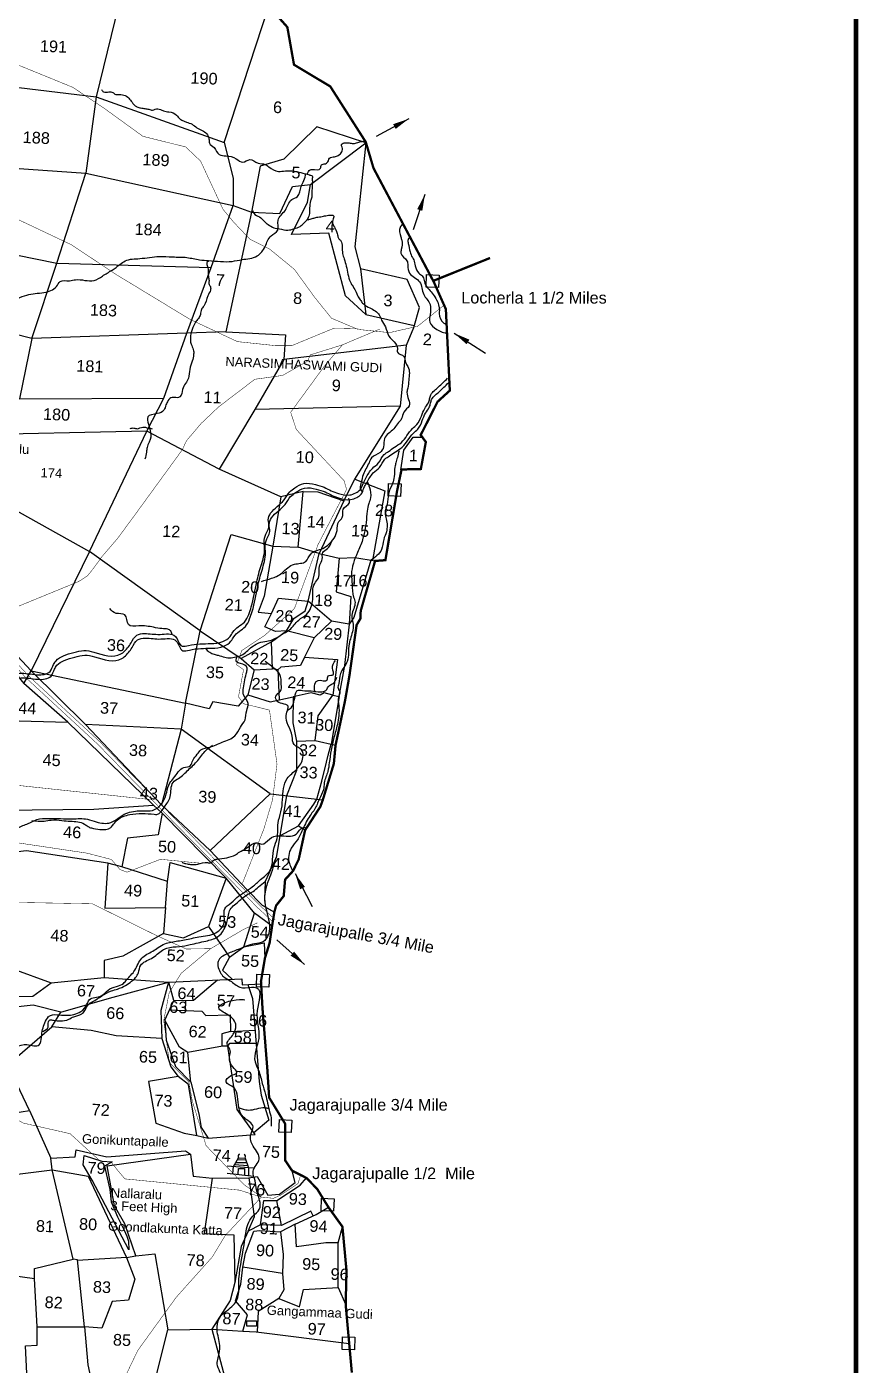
# Model space of a CAD drawing. Header units: feet. Extents: x 791111 to 796227, y 1559709 to 1567976.
# Drawn here: x 794383 to 796169, y 1562955 to 1565830 of the extents above; entities that cross this region are included whole.
import ezdxf
from ezdxf.enums import TextEntityAlignment as Align

# ---------------------------------------------------------------- set-up
doc = ezdxf.new("R2010")
doc.units = ezdxf.units.FT
doc.header["$LTSCALE"] = 15
doc.header["$MEASUREMENT"] = 0
doc.linetypes.add('HIDDEN2', pattern=[0.1875, 0.125, -0.0625])
for name, color, linetype in [('CANAL1', 7, 'Continuous'), ('HILL', 17, 'Continuous'), ('PLOT', 7, 'Continuous'), ('PLOT NO', 7, 'Continuous'), ('ROADS', 6, 'Continuous'), ('TANKS-STREAM', 4, 'Continuous'), ('TEXT', 1, 'Continuous'), ('VILLAGE STONES', 240, 'Continuous')]:
    doc.layers.add(name, color=color, linetype=linetype)
doc.layers.add('VILLAGE BOUNDRY', color=5, linetype='HIDDEN2', lineweight=100)
doc.styles.get("Standard").update_dxf_attribs({"font": 'arial.ttf'})
doc.linetypes.add('DOTS', pattern='A,1e-06,-3,["●",Standard,S=3,R=0,X=-1.25,Y=-1.25],-3', length=6.000001)
doc.dimstyles.get("Standard").update_dxf_attribs({"dimtxt": 0.18, "dimasz": 35, "dimexe": 0.18, "dimexo": 0.0625, "dimgap": 0.09, "dimtad": 0, "dimtih": 1, "dimtoh": 1, "dimdec": 4, "dimzin": 0, "dimdsep": 46, "dimtxsty": 'Standard', "dimcen": 0.09, "dimadec": 0, "dimazin": 0, "dimtfac": 1, "dimtdec": 4, "dimtofl": 0, "dimtmove": 0, "dimatfit": 3, "dimfxl": 1, "dimtolj": 1, "dimtzin": 0, "dimarcsym": 0})

msp = doc.modelspace()

# ---------------------------------------------------------------- linework, layer by layer
at = {"layer": 'CANAL1', "linetype": 'Continuous', "lineweight": -2}
msp.add_lwpolyline([(794856.1, 1563050.3), (794877, 1563050.3), (794877, 1563039), (794856.1, 1563039)], close=True, dxfattribs=at)
at = {"layer": 'HILL', "linetype": 'Continuous', "lineweight": -2}
msp.add_lwpolyline([(794602.3, 1563202.8), (794523.7, 1563352.8), (794504.7, 1563385.7), (794506.7, 1563405.9), (794544.9, 1563393.4), (794566.6, 1563391.8), (794550.3, 1563383), (794561.8, 1563332.3), (794564.7, 1563306.4), (794577.9, 1563273.8), (794592.8, 1563245.5), (794598, 1563232.3), (794601.7, 1563221.4), (794602.3, 1563202.8)], dxfattribs=at)
at = {"layer": 'PLOT', "lineweight": -2}
for points in [[(793652.3, 1566197.9), (793551.8, 1566087), (793681.1, 1566086.2), (793833.3, 1566061.9), (793974.2, 1565751.1), (794282.5, 1565709.1), (794532.5, 1565679.6), (794807, 1565581.3), (794903, 1565874)], [(793551.8, 1566087), (793381.4, 1565937.4), (793538.2, 1565872.3), (793618.8, 1565858), (793766.8, 1565867.4), (793834.1, 1565845.6), (793960.9, 1565629.2), (794252.9, 1565533.4), (794510.4, 1565515.5), (794826.4, 1565446.1), (794865.6, 1565431.4), (794926.5, 1565428.5), (794954, 1565486.4), (794992.6, 1565491.2), (795111.8, 1565580.7), (795006.1, 1565614.6), (794935.2, 1565545.6), (794884.9, 1565530.3), (794865.6, 1565431.4)], [(794588.1, 1565908.6), (794532.5, 1565679.6), (794510.4, 1565515.5)], [(794807, 1565581.3), (794826.8, 1565504.9), (794826.4, 1565446.1)], [(795111.8, 1565580.7), (795087.6, 1565357.5), (795099.8, 1565309.9)], [(794232.8, 1565365.9), (794447.6, 1565321.8), (794510.4, 1565515.5)], [(795111.5, 1565211.5), (795067.9, 1565251.6), (795032.1, 1565386.4), (794951.9, 1565383.4), (794986.4, 1565452.8), (794992.6, 1565491.2)], [(794865.6, 1565431.4), (794810.8, 1565174.4), (794938.6, 1565168.4), (794935.3, 1565115.5), (794872.8, 1565007.5), (794796.4, 1564879.6), (794641.2, 1564961.1), (794241.9, 1564952.5), (794212.9, 1565012.4), (794114.4, 1565071.5)], [(794517.8, 1564703.1), (794641.2, 1564961.1), (794678, 1565032), (794727.3, 1565171.9), (794779.6, 1565312.7), (794826.4, 1565446.1)], [(794810.8, 1565174.4), (794727.3, 1565171.9), (794393.9, 1565160.1), (794447.6, 1565321.8)], [(794447.6, 1565321.8), (794779.6, 1565312.7)], [(795198.8, 1565146), (795214.2, 1565184.2), (795226.6, 1565226.9), (795200.4, 1565286.7), (795099.8, 1565309.9), (795111.5, 1565211.5), (795215.4, 1565188.3)], [(794393.9, 1565160.1), (794125.7, 1565228.2), (794124.5, 1565237.7), (794136.6, 1565300.9)], [(794393.9, 1565160.1), (794368.1, 1565030.5), (794212.9, 1565012.4)], [(795185.9, 1565015.1), (795198.8, 1565146), (794935.3, 1565115.5)], [(794368.1, 1565030.5), (794678, 1565032)], [(795087.7, 1564858.5), (795185.9, 1565015.1), (794872.8, 1565007.5)], [(795186.6, 1564878.4), (795193.1, 1564920.5), (795213.3, 1564948.5), (795232, 1564948.6)], [(793924.7, 1564921.9), (794103.7, 1564714.6), (794342.7, 1564461.8), (794377, 1564419.6), (794392.5, 1564446.7)], [(794160.5, 1564927.9), (794257.5, 1564848.2), (794517.8, 1564703.1), (794392.5, 1564446.7), (794160.9, 1564695.1)], [(794755.8, 1564532.7), (794822.2, 1564739.3), (794912, 1564714), (794966.5, 1564712), (794977.2, 1564831.8), (794928.9, 1564820.4), (794796.4, 1564879.6)], [(795063.9, 1564811.4), (795087.7, 1564858.5), (795152.1, 1564833.1), (795126.1, 1564683.5), (795122.2, 1564684.1), (795085.8, 1564560.8), (795075.6, 1564546.8)], [(794928.9, 1564820.4), (794912, 1564714), (794893.2, 1564606.9), (794880.1, 1564572.6), (794909.1, 1564569.7), (794923.7, 1564602.7), (794987.5, 1564596.5), (795011.4, 1564698.7), (794966.5, 1564712)], [(794977.2, 1564831.8), (795008.7, 1564831.2), (795063.9, 1564811.4), (795011.4, 1564698.7)], [(794723.9, 1564377.1), (794755.8, 1564532.7), (794517.8, 1564703.1)], [(795053.9, 1564688.8), (795047.6, 1564616), (795079.5, 1564606.3), (795075.6, 1564546.8), (795037.5, 1564553.3), (794987.5, 1564596.5)], [(795011.4, 1564698.7), (795053.9, 1564688.8), (795087.5, 1564689.7), (795131.4, 1564682.6)], [(794941.4, 1564532.5), (794957.1, 1564558.8), (794981.2, 1564575.6), (794987.5, 1564596.5)], [(795037.5, 1564553.3), (795000.5, 1564517.6), (794941.4, 1564532.5), (794917.2, 1564531), (794894.8, 1564540.8), (794909.1, 1564569.7)], [(794755.8, 1564532.7), (794844.1, 1564472.8), (794871.4, 1564448.4), (794858.2, 1564395.3), (794837.3, 1564370.6), (794783.1, 1564379.8), (794775.3, 1564365.2), (794723.9, 1564377.1)], [(795000.5, 1564517.6), (794980, 1564475.9), (794971.4, 1564457.9), (794929, 1564454.3), (794922.6, 1564448.5), (794911.2, 1564451.1), (794909.2, 1564508.9), (794941.4, 1564532.5)], [(795075.6, 1564546.8), (795065.9, 1564457.7), (795053.8, 1564391.6)], [(794909.2, 1564508.9), (794844.1, 1564472.8)], [(794980, 1564475.9), (795050.4, 1564470.6), (795040.6, 1564394)], [(794392.5, 1564446.7), (794509.2, 1564331.6), (794672.6, 1564158.7), (794777.4, 1564060.9), (794855.6, 1563977.1), (794888.5, 1563943.3), (794915, 1563928.4)], [(794392.5, 1564446.7), (794723.9, 1564377.1), (794714.6, 1564320.9)], [(794871.4, 1564448.4), (794911.2, 1564451.1)], [(794922.6, 1564448.5), (794925.5, 1564384.4)], [(794910.1, 1563898.3), (794872.3, 1563925.8), (794811.4, 1564001.1), (794673.8, 1564140.9), (794655.7, 1564158.3), (794471.3, 1564336.3), (794377, 1564419.6)], [(794858.2, 1564395.3), (794905.8, 1564380.1), (794955.7, 1564391), (794954.4, 1564334.9), (794962.4, 1564295.7), (794962.4, 1564232.2), (794941.3, 1564178.1)], [(795002.7, 1564297.1), (795009, 1564350.2), (795040.6, 1564394), (795022.3, 1564399.5), (795013.7, 1564394.1), (794994.4, 1564399.5), (794955.7, 1564391)], [(795040.6, 1564394), (795054.1, 1564391.6), (795037.2, 1564288.9)], [(794340.3, 1564339.9), (794471.3, 1564336.3)], [(794714.6, 1564320.9), (794509.2, 1564331.6)], [(794906.1, 1564182.1), (794714.6, 1564320.9), (794672.6, 1564158.7)], [(794962.4, 1564295.7), (795002.7, 1564297.1), (795046.4, 1564286.7)], [(794966.9, 1564113.4), (794999.8, 1564160.4), (795006.3, 1564170.8), (795017.3, 1564209.3), (795027.1, 1564250.3), (795030.7, 1564265.4), (795037.2, 1564288.9)], [(794777.4, 1564060.9), (794906.1, 1564182.1), (795019.1, 1564169.4)], [(794328.5, 1564147.3), (794527.1, 1564149.3), (794655.7, 1564158.3)], [(794941.3, 1564178.1), (794918.7, 1564045.9), (794895.5, 1563994), (794894.2, 1563953.8), (794896.3, 1563938.9), (794915, 1563928.4)], [(794673.8, 1564140.9), (794665.3, 1564094.6), (794599.9, 1564087.2), (794587.2, 1564025.4), (794557.2, 1564033.6), (794383.1, 1564059.6), (794307.3, 1564051.7), (794287.8, 1564098.9)], [(794926.6, 1564092.4), (794966.9, 1564113.4), (794981.4, 1564104.9)], [(794557.2, 1564033.6), (794550.7, 1563937), (794681, 1563938.6), (794685.3, 1563994.1), (794587.2, 1564025.4)], [(794685.3, 1563994.1), (794691.2, 1564034.7), (794811.4, 1564001.1), (794773.6, 1563897.4), (794818.7, 1563831.8), (794849.8, 1563853.7), (794872.3, 1563925.8)], [(793928.2, 1563956.7), (794037.8, 1563930.7), (794074.1, 1563910.7), (794089.5, 1563853.9), (794180.3, 1563850.8), (794185.9, 1563842), (794270.4, 1563836.3), (794435.5, 1563776.3), (794549.2, 1563787.9), (794687.9, 1563777.9), (794845.1, 1563785.4), (794845.6, 1563772), (794886.6, 1563774.2)], [(794681, 1563938.6), (794677, 1563882.1), (794719.6, 1563873.1), (794773.6, 1563897.4)], [(794677, 1563882.1), (794589.6, 1563833.6), (794549.6, 1563824.6), (794549.2, 1563787.9)], [(794185.9, 1563842), (794191.2, 1563795.9), (794153.7, 1563790.2), (794154.6, 1563768.7), (794171.8, 1563767.2), (794169.6, 1563721.4), (794306.9, 1563747.4), (794396.3, 1563747.5), (794435.5, 1563776.3)], [(794849.8, 1563853.7), (794892.9, 1563862.7), (794894.8, 1563829.6)], [(794818.7, 1563831.8), (794803.8, 1563803.3), (794824.1, 1563784.4)], [(794699.3, 1563738.6), (794741.1, 1563739), (794793.2, 1563782.9)], [(794687.9, 1563777.9), (794671, 1563716.8), (794673.7, 1563656.8), (794575.1, 1563662.8), (794521.9, 1563674.3), (794437.1, 1563682.3)], [(794456.5, 1563713.2), (794561.3, 1563743.6), (794687.9, 1563777.9)], [(794673.7, 1563656.8), (794692.5, 1563595.9), (794708.5, 1563575.6), (794644.4, 1563564.7), (794660.3, 1563474.9), (794721.6, 1563453.5), (794748.5, 1563448.5), (794772.8, 1563443.2), (794874.1, 1563450.6), (794835.3, 1563504.5), (794815, 1563640.6), (794803.4, 1563640.6), (794729.4, 1563626.6), (794711.6, 1563638.5), (794679.9, 1563696.1), (794699.3, 1563738.6), (794688.6, 1563778.1)], [(794858.4, 1563772.7), (794868.1, 1563743), (794882.6, 1563564.6), (794887, 1563535), (794903.2, 1563481.4), (794871.3, 1563454.5)], [(794122.2, 1563485.7), (794159.8, 1563504.9), (794146.4, 1563468.2), (794262.4, 1563469.7), (794335.4, 1563494), (794389.3, 1563502.1), (794342.5, 1563600), (794437.1, 1563682.3), (794456.5, 1563713.2), (794397.1, 1563728.7), (794319.1, 1563719.7), (794306.9, 1563747.4)], [(794724.1, 1563738.9), (794723.2, 1563717.4)], [(794679.9, 1563696.1), (794682.7, 1563653), (794702.4, 1563596.9), (794736, 1563563.4), (794753, 1563495.4), (794758, 1563465.5), (794772.8, 1563443.2)], [(794690.2, 1563718.8), (794759, 1563715.8), (794767.9, 1563706), (794820, 1563707.5), (794820.7, 1563671.9), (794802.4, 1563666.7), (794802.4, 1563640.6)], [(794820.7, 1563671.9), (794873.7, 1563674.7)], [(794815, 1563640.6), (794819.2, 1563646.9), (794875.9, 1563646.7)], [(794736, 1563563.4), (794729.4, 1563626.6)], [(794748.5, 1563448.5), (794730.4, 1563557.9), (794708.5, 1563575.6)], [(794389.3, 1563502.1), (794434.8, 1563400.2), (794487, 1563402.4), (794489.5, 1563417.5), (794555.2, 1563402.9), (794724, 1563415.8), (794734.6, 1563408.7), (794740.7, 1563361.5), (794781.3, 1563356.8), (794860.3, 1563357.8), (794878.2, 1563360.3), (794900.7, 1563320.7), (794926.3, 1563322.6), (794959.9, 1563347.4), (794953.2, 1563373)], [(794617.7, 1563190.4), (794594, 1563259.2), (794571.7, 1563297.5), (794555.8, 1563383.2), (794734.6, 1563408.7)], [(794091, 1563356), (794189.6, 1563351.5), (794297.6, 1563360.1), (794340.2, 1563363), (794438.1, 1563374.7), (794515.5, 1563361.1), (794597.2, 1563186.9), (794615.2, 1563140.3), (794601.6, 1563095), (794566.9, 1563092.2), (794544.3, 1563034.6), (794507, 1563037.3), (794492, 1563181.3), (794482.9, 1563182.7), (794438.1, 1563374.7), (794434.8, 1563400.2)], [(794781.3, 1563356.8), (794764.6, 1563238), (794827.8, 1563235), (794830.3, 1563132.8), (794820.1, 1563094.3), (794781, 1563032.8)], [(794885.4, 1563256.5), (794858.6, 1563243.4), (794872.7, 1563274.6), (794861.1, 1563357.9)], [(794998.7, 1563275.9), (794993, 1563286.3), (794930.2, 1563255.4), (794920.5, 1563308.8), (794970.4, 1563341.9), (794983.7, 1563357.5)], [(794930.2, 1563255.4), (794885.4, 1563256.5), (794892.6, 1563308.7), (794920.5, 1563308.8)], [(795051.9, 1563218.2), (795025.5, 1563217.9), (794962.3, 1563209.5), (794959.6, 1563258.1), (795005, 1563278.8), (795031, 1563294.9)], [(794858.6, 1563243.4), (794843.6, 1563210.1), (794830.3, 1563132.8)], [(794847.2, 1563028.6), (794857.5, 1563063.3), (794831.7, 1563093.3), (794842.8, 1563129.1), (794847.1, 1563165.8), (794853.1, 1563195.6), (794870.8, 1563242.9), (794883.8, 1563244.9), (794928, 1563241.9), (794934.2, 1563192.9), (794932.7, 1563151.9), (794847.1, 1563165.8)], [(794959.6, 1563258.1), (794928, 1563241.9)], [(795051.8, 1563122.3), (795051.9, 1563218.2), (795061.2, 1563252.7)], [(794022.6, 1563135.8), (794253.6, 1563152.8), (794353.6, 1563147.7), (794399.7, 1563141.4), (794399.9, 1563162.6), (794482.9, 1563182.7)], [(794491.5, 1563180.7), (794598, 1563187.2)], [(794597.2, 1563186.9), (794617.7, 1563190.4), (794658.5, 1563194.5), (794686.3, 1563031.1), (794781, 1563032.8), (794847.2, 1563028.6), (794876, 1563027.1), (795075.7, 1563002.1)], [(794932.7, 1563151.9), (794935.5, 1563117.3), (794924.4, 1563098.8), (794880.2, 1563070.5), (794877.8, 1563027)], [(794262.4, 1562925.6), (794383.6, 1562937.4), (794380.4, 1562997.1), (794405.8, 1562998.4), (794405.9, 1563037.9), (794399.7, 1563141.4)], [(794924.4, 1563098.8), (794968.7, 1563080.8), (794977.8, 1563118), (795051.8, 1563122.3), (795068.2, 1563085.1)], [(794507, 1563037.3), (794514.4, 1562955.7), (794526.3, 1562899.8), (794558.9, 1562727.9), (794417.9, 1562706.9), (794388.5, 1562929.5), (794383.6, 1562937.4)], [(794405.9, 1563037.9), (794507, 1563037.3)], [(794781, 1563032.8), (794821.1, 1562882.9), (794833.5, 1562787.9), (794831, 1562625.5), (794849.6, 1562416.4), (794974.2, 1562427.9), (794980, 1562349.9), (794994.9, 1562248), (795018.6, 1562241.1), (795010.3, 1562188.7), (794983, 1562058.9), (794984.2, 1561877.1), (795039.2, 1561852.9), (795005.9, 1561748.7), (795041.7, 1561690.7), (795061.6, 1561643.9), (795109.4, 1561522.4), (795198.2, 1561313.3)], [(794526.3, 1562899.8), (794635.6, 1562908.8), (794661.2, 1562931.5), (794686.3, 1563031.1)]]:
    msp.add_lwpolyline(points, dxfattribs=at)
at = {"layer": 'PLOT', "linetype": 'Continuous', "lineweight": -2}
for points in [[(794869.8, 1563378.5), (794813.4, 1563382.9)], [(794825.9, 1563366.6), (794827.1, 1563381.8), (794838.1, 1563400.9), (794852.4, 1563400.2), (794859.5, 1563379.3), (794859.4, 1563362.6)], [(794858.1, 1563383.6), (794829.4, 1563385.7)], [(794856, 1563389.7), (794831.7, 1563389.9)], [(794854, 1563395.6), (794835.4, 1563396.2)], [(794837.5, 1563365.2), (794838.1, 1563377.9), (794850.6, 1563377.4), (794851.1, 1563363.6)], [(794813.8, 1563368), (794870.7, 1563361.3)]]:
    msp.add_lwpolyline(points, dxfattribs=at)
for centre, radius, start, end in [((794842.5, 1563403.9), 5.37, 114.1693, 213.6967), ((794845.7, 1563403), 7.27, 337.2364, 51.2288)]:
    msp.add_arc(centre, radius, start, end, dxfattribs=at)
at = {"layer": 'ROADS', "linetype": 'HIDDEN2', "lineweight": -2, "ltscale": 10, "const_width": 1}
for points in [[(795280.1, 1565232.3), (795222.7, 1565186.6), (795162.5, 1565172.9), (795095, 1565179.7), (795037.7, 1565203.8), (795001.7, 1565248.6), (794957.9, 1565308.9), (794904.8, 1565352.4), (794862.3, 1565373.8), (794827.9, 1565409.8), (794804.7, 1565437.8), (794756.6, 1565541.3), (794724.6, 1565571.7), (794632.7, 1565594.5), (794548.5, 1565655.5), (794482.3, 1565699.7), (794264.5, 1565788.6)], [(794911.1, 1563908.2), (794877.7, 1563939.2), (794736.4, 1564083.2), (794535, 1564289.6), (794381.6, 1564431.6), (794160.4, 1564671.1), (793939.6, 1564923.6), (793924.3, 1564948.1), (793887.8, 1564986.5), (793699.7, 1565161.1), (793475.5, 1565393.6), (793121.6, 1565738.4), (793112.7, 1565747.5)], [(794916.8, 1563912.2), (794883.4, 1563943.1), (794742.1, 1564087.2), (794540.8, 1564293.6), (794387.4, 1564435.6), (794166.1, 1564675), (793945.4, 1564927.5), (793930, 1564952.1), (793893.5, 1564990.5), (793705.5, 1565165.1), (793481.3, 1565397.5), (793127.3, 1565742.3), (793120.1, 1565751.5)], [(792865.3, 1564277.5), (792941.3, 1564300.4), (792989.5, 1564308.9), (793093.6, 1564301.7), (793151.4, 1564316.2), (793213.2, 1564333.6), (793235, 1564329), (793271.2, 1564338.4), (793400.6, 1564322.3), (793544.9, 1564284.9), (793604.6, 1564297), (793688.4, 1564323.6), (793737.4, 1564337.2), (793828.5, 1564344.5), (794010.3, 1564288.3), (794048.7, 1564254.5), (794133.6, 1564206.1), (794191.6, 1564194.6), (794272.1, 1564218.5), (794304.5, 1564206.9), (794651.7, 1564169.8)]]:
    msp.add_lwpolyline(points, dxfattribs=at)
at = {"layer": 'ROADS', "linetype": 'DOTS', "lineweight": -2, "ltscale": 0.15, "const_width": 1}
for points in [[(795095.3, 1565180.9), (795042.1, 1565182), (794952.5, 1565145), (794917.8, 1565144.9), (794835.5, 1565153.6), (794733, 1565201.9), (794574.8, 1565298), (794479.6, 1565361.4), (794320.8, 1565436.6)], [(794846.3, 1563989.7), (794892.5, 1564107), (794911.2, 1564169.7), (794920.7, 1564246.4), (794904.5, 1564362.2), (794848.6, 1564376), (794838, 1564390.7), (794848.9, 1564449.1), (794833.7, 1564459.7), (794845.3, 1564490.4), (794894.8, 1564523.1), (794958.1, 1564580.2), (795009, 1564718.1), (795070.2, 1564836.2), (795064.6, 1564855), (794962.1, 1564964.9), (794950.1, 1565001.8), (795023, 1565101.7), (795061.3, 1565146.7), (795141.6, 1565180.6)], [(795060.2, 1565146.3), (794992.1, 1565125.1), (794986.3, 1565111.6), (794932.9, 1565081), (794873.1, 1565072.7), (794795.2, 1565013.3), (794757.7, 1564977.7), (794726.3, 1564940.7), (794717.5, 1564921.5), (794615, 1564780.7), (794578.7, 1564731.3), (794545.7, 1564692.9), (794525.8, 1564665.7), (794514.1, 1564651), (794494.8, 1564638.3), (794370.7, 1564587.4), (794225.4, 1564527.2), (794006.2, 1564416.6), (793947.7, 1564390.5), (793825.1, 1564354.3), (793828.8, 1564344.7)], [(793544.9, 1564284.9), (793561, 1564258.6), (793674.9, 1564203.4), (793724.4, 1564174.6), (793773.8, 1564215.1), (793818.9, 1564230.8), (793850.1, 1564211.9), (793970.2, 1564124.8), (793995.9, 1564115.8), (794061.3, 1564128.1), (794129.7, 1564113.9), (794199.1, 1564106.2), (794290.9, 1564106.2), (794347.6, 1564079.6), (794512.6, 1564055), (794565, 1564041.4), (794583.7, 1564019.6), (794598.8, 1564014.2), (794670.6, 1564041.8), (794753.7, 1564033.6)], [(794296.3, 1563950.4), (794524.4, 1563946.2), (794659.9, 1563879), (794725.8, 1563849.1), (794778.4, 1563849.9), (794847.5, 1563890.4), (794878.5, 1563905.3)], [(794887.1, 1563316.4), (794839.6, 1563331.3), (794594.1, 1563355.4), (794578.9, 1563373.4), (794564.2, 1563391.8), (794541.4, 1563393.2), (794476.4, 1563452.5), (794376.1, 1563475.2), (794164.5, 1563590), (793909.3, 1563667.3), (793774.7, 1563688.8), (793751.6, 1563763.6), (793701.9, 1563749.8), (793554.4, 1563843.3), (793525.3, 1563883.6)], [(794887.1, 1563316.4), (794850.2, 1563342.9), (794768.5, 1563426.6), (794759.3, 1563456.5), (794738.7, 1563523.2), (794731.5, 1563563.1), (794689.6, 1563604.9), (794677.5, 1563695.6), (794689.2, 1563755.3), (794714.7, 1563796.8), (794778.4, 1563849.9)], [(793725.4, 1562106.9), (793773.1, 1562169), (793814.7, 1562225.9), (793884.7, 1562262.4), (793938.8, 1562278.5), (793969.8, 1562311.7), (794035.2, 1562398.9), (794078.9, 1562465.1), (794144.4, 1562522.5), (794232.7, 1562593.2), (794361.5, 1562682.4), (794381.3, 1562691), (794428.3, 1562699.6), (794466.6, 1562724.2), (794566, 1562871.1), (794621.9, 1562987.2), (794704.4, 1563101.3), (794781.3, 1563187.2), (794809.9, 1563234.2), (794887.1, 1563316.4), (794913.1, 1563313.6), (794930.2, 1563321.5), (794965.6, 1563345.1), (794970.6, 1563360.8)]]:
    msp.add_lwpolyline(points, dxfattribs=at)
at = {"layer": 'TANKS-STREAM', "lineweight": -2}
for points in [[(794543.7, 1565694.7), (794548.3, 1565690), (794553.9, 1565689), (794559.7, 1565690), (794568.1, 1565688.8), (794574.4, 1565684.5), (794581.3, 1565684.2), (794588.6, 1565683.9), (794600.1, 1565678.6), (794615.2, 1565661), (794619.9, 1565657.6), (794627.9, 1565655.6), (794637.1, 1565654), (794645.2, 1565652.5), (794653.6, 1565650.9), (794658.9, 1565652.7), (794670.3, 1565652.2), (794677, 1565649.1), (794688.7, 1565647), (794705, 1565639.9), (794712.7, 1565631.5), (794719.9, 1565627.5), (794726.3, 1565625.2), (794738.2, 1565620.3), (794748.8, 1565613), (794769.8, 1565600), (794774.6, 1565589.3), (794775.4, 1565579.9), (794785.5, 1565570.2), (794796.6, 1565555.2), (794811.5, 1565552.5), (794832.7, 1565546.4), (794847.4, 1565538.9), (794862.1, 1565544.6), (794879.9, 1565536.6), (794895.6, 1565534.3), (794903.1, 1565529.2), (794923.8, 1565519), (794938.8, 1565520.4), (794958.2, 1565519.6), (794971.9, 1565516.6), (794990.3, 1565511.8)], [(794985.4, 1565513.3), (794992.1, 1565522.7), (794995.6, 1565523.4), (795014.3, 1565526.1), (795016, 1565533.1), (795024.7, 1565535.6), (795031, 1565542.2), (795033.5, 1565547.6), (795044.2, 1565550.8), (795052.3, 1565553.6), (795060.1, 1565561.3), (795060.5, 1565571.3), (795059.3, 1565576.8), (795067.8, 1565580.7), (795075.8, 1565580.4), (795084.3, 1565578.9), (795094.1, 1565581.3), (795102.8, 1565583.6), (795108.9, 1565585.3)], [(794245.8, 1565020.2), (794250.2, 1565037.4), (794253.1, 1565041.8), (794253.5, 1565050.9), (794254, 1565063.7), (794254.3, 1565071.9), (794255.3, 1565094.6), (794254.8, 1565104.7), (794256.3, 1565120.1), (794260.6, 1565134.6), (794261.2, 1565149.1), (794262, 1565169.2), (794262.6, 1565183.7), (794263.9, 1565191.9), (794276.1, 1565200.5), (794284.7, 1565209.3), (794306.9, 1565216.6), (794320.1, 1565226.1), (794341.5, 1565236.1), (794363.9, 1565246.1), (794383.4, 1565253.5), (794420.1, 1565259.3), (794447.1, 1565271.9), (794454.9, 1565282.5), (794475.1, 1565284.4), (794488, 1565286.6), (794528.1, 1565285), (794545.8, 1565294.3), (794566.4, 1565307.1), (794583.4, 1565319.2), (794594.7, 1565326.9), (794625.9, 1565332), (794668.1, 1565336.6), (794696.4, 1565335.5), (794727.4, 1565334.2), (794754.6, 1565329.4), (794773.7, 1565327.7), (794824.4, 1565326), (794845.6, 1565329.7), (794877.9, 1565337.5), (794895.1, 1565357.8), (794908, 1565381), (794922.2, 1565393.1), (794923.1, 1565414.1), (794938.6, 1565436.2), (794952.3, 1565458.5), (794964.4, 1565465.3), (794972.6, 1565486.8), (794978.6, 1565499.4), (794982.9, 1565514.7)], [(794990.8, 1565511.2), (794996.7, 1565508.1), (794996.6, 1565506.1), (794996.6, 1565498.3), (794996.3, 1565491.4), (794996, 1565483.7), (794995.6, 1565474.5), (794995.2, 1565463.6), (794992.8, 1565455.6), (794990.8, 1565441), (794990.4, 1565431.5), (794987.9, 1565420.1), (794986.4, 1565416), (794994.3, 1565417.5), (795001.8, 1565419.5), (795005.9, 1565420.7), (795008.7, 1565421), (795020.3, 1565422.8), (795025.9, 1565424), (795042.5, 1565423.3), (795040.3, 1565414.6), (795048.5, 1565390.4), (795051.3, 1565380.6), (795053.4, 1565374.5), (795057.8, 1565370.2), (795060.5, 1565357.2), (795061.7, 1565342.8), (795064.9, 1565331.2), (795069.4, 1565315.8), (795078.2, 1565281.6), (795082, 1565274.6), (795089.4, 1565262.7), (795095.3, 1565249.6), (795100.5, 1565241.6), (795106.2, 1565234.4), (795120.1, 1565226), (795140.3, 1565210.9), (795145.3, 1565199.6), (795153.5, 1565185.5), (795161, 1565165.4), (795179.4, 1565138.7), (795179.4, 1565130.9), (795193.2, 1565121.9), (795196.7, 1565109.3), (795201.8, 1565100.2), (795205, 1565085.9), (795203.5, 1565070.9), (795201.6, 1565053.4), (795199.8, 1565044.8), (795204.4, 1565015.8), (795192.9, 1565002.1), (795188.2, 1564988.2), (795179.4, 1564977), (795171.4, 1564966.3), (795151.4, 1564945.3), (795149.5, 1564927.7), (795142.1, 1564915.3), (795123.7, 1564904.2), (795118.3, 1564893.5), (795105.6, 1564867.5), (795101.7, 1564852), (795099.3, 1564839.1), (795103.6, 1564831.1)], [(794868, 1565434.2), (794873.4, 1565426.9), (794886, 1565419.3), (794895.2, 1565409.9), (794901.5, 1565405.2), (794914.1, 1565398.2), (794926.2, 1565395.8), (794944.1, 1565393.1), (794957, 1565395.8), (794970.1, 1565401.1), (794987.5, 1565417.7)], [(795189.9, 1565405.7), (795185, 1565399), (795186.4, 1565378.5), (795188.5, 1565371.5), (795187.6, 1565351.5), (795186.8, 1565343.2), (795199.7, 1565327.4), (795201.6, 1565317.6), (795205.5, 1565300.7), (795227, 1565281.7), (795235.7, 1565254.9), (795249.3, 1565233.6), (795249.3, 1565211.4), (795249.1, 1565195.6), (795263.8, 1565179.7), (795287.5, 1565170.3)], [(795205.9, 1565377.4), (795202, 1565372.8), (795202.7, 1565364.3), (795206.4, 1565346.5), (795211.4, 1565334.1), (795214.2, 1565329.2), (795217.7, 1565316.6), (795225.1, 1565300.5), (795232.6, 1565294.7), (795240.2, 1565274.1), (795247.2, 1565265.4), (795263.3, 1565243.5), (795269.3, 1565220.5), (795269.1, 1565214.3), (795278.9, 1565193.3), (795282.9, 1565191.3)], [(794773.6, 1565327.5), (794769.9, 1565320.8), (794770.9, 1565317.3), (794772.7, 1565306.3), (794773.3, 1565293.7), (794774.7, 1565284.5), (794774.4, 1565278.2), (794777.6, 1565271.8), (794777.9, 1565264.3), (794772.2, 1565252), (794763.8, 1565230), (794758.4, 1565222.8), (794756.2, 1565212), (794751.8, 1565203), (794745.8, 1565195.2), (794740.1, 1565184), (794736.4, 1565148.2), (794741, 1565136.6), (794741.7, 1565126.3), (794738.8, 1565111.5), (794733.5, 1565094), (794730.5, 1565075.2), (794718, 1565051.1), (794712.2, 1565035.3), (794706.4, 1565033.2), (794695.5, 1565033.7), (794686.6, 1565026.6), (794682.2, 1565017.6), (794677.7, 1565006.4), (794663.7, 1564998.9), (794643.3, 1564991.8), (794644.4, 1564976.3), (794649.5, 1564948.7), (794641.7, 1564926.2), (794640.2, 1564916.5), (794637.2, 1564901.2)], [(793466.9, 1563557.4), (793498.2, 1563563.1), (793506.3, 1563565.7), (793531.9, 1563564.6), (793537.5, 1563567.8), (793550.4, 1563568.3), (793570.4, 1563574.9), (793584.8, 1563589.6), (793597, 1563598), (793608, 1563612.3), (793617.7, 1563619.3), (793622, 1563627.5), (793634.1, 1563632.5), (793644.1, 1563636), (793658, 1563638.9), (793671, 1563640.8), (793686.6, 1563647.6), (793696.7, 1563654), (793702.5, 1563662.2), (793705.5, 1563675.4), (793714.7, 1563695.3), (793741.6, 1563729.1), (793756.7, 1563737.4), (793772.5, 1563747.6), (793784.6, 1563754), (793794.8, 1563761.5), (793801.5, 1563768.1), (793811.6, 1563774.1), (793815.2, 1563777.9), (793818.8, 1563779.8), (793822.9, 1563783), (793820.5, 1563797.9), (793817.5, 1563809.9), (793813.6, 1563821.4), (793804.3, 1563835.6), (793798.9, 1563848.7), (793814, 1563879.2), (793818.3, 1563899.2), (793823.2, 1563910.4), (793843.1, 1563947.4), (793852.8, 1563967.2), (793855.4, 1563972.1), (793876.2, 1563972.7), (793899.6, 1563975.7), (793911.1, 1563980.1), (793920.7, 1563984.2), (793929.7, 1563999.1), (793936.7, 1564012.1), (793935.4, 1564028), (793936.1, 1564047.2), (793956.9, 1564082.8), (793963.4, 1564095.8), (793966.1, 1564102.1), (793971.9, 1564109.3), (793972.8, 1564120.6), (793977.8, 1564133.7), (793977.8, 1564144.6), (793983.8, 1564159.6), (793983.8, 1564171), (793985.3, 1564182.8), (793991, 1564188.5), (794002.2, 1564196.9), (794014.5, 1564208.7), (794034.9, 1564223.2), (794067.8, 1564252.9), (794106.1, 1564278.3), (794119.9, 1564289.1), (794128.8, 1564301.1), (794144.1, 1564312.3), (794155.8, 1564321.2), (794164.3, 1564324.8), (794174.1, 1564334.7), (794200.2, 1564354.9), (794208.3, 1564360), (794220.4, 1564366.4), (794234.7, 1564376.6), (794265.5, 1564392.1), (794277.1, 1564409.9), (794290.7, 1564416.3), (794312.3, 1564425.7), (794322.7, 1564436.7), (794349.5, 1564439), (794368.3, 1564441.2), (794405.3, 1564438.2), (794433.4, 1564445.2), (794440.9, 1564460.2), (794446.2, 1564468.3), (794462, 1564478.6), (794484.5, 1564486), (794505.9, 1564490.1), (794527.1, 1564486.7), (794585.7, 1564482.8), (794590.8, 1564486.5), (794607.4, 1564506.6), (794619.5, 1564522.9), (794635.9, 1564526.6), (794669.5, 1564524.8), (794702.4, 1564520.4), (794716.7, 1564499.7), (794730.6, 1564501.1), (794778.7, 1564505.1), (794804.6, 1564509.4), (794819.8, 1564520.1), (794826.2, 1564529.7), (794837.5, 1564541.1), (794850.8, 1564551.4), (794859.9, 1564567.8), (794865.5, 1564583.9), (794877.2, 1564637.5), (794886.6, 1564672.7), (794894.1, 1564710.4), (794893.3, 1564726.7), (794898.9, 1564744.2), (794903.3, 1564755.4), (794902, 1564770.8), (794907, 1564784.9), (794936, 1564813.7), (794948.1, 1564831), (794958.8, 1564839.4), (794978, 1564849), (795003.1, 1564846.5), (795022.1, 1564840.7), (795037.1, 1564833.2), (795052.7, 1564827.6), (795076.8, 1564824.2), (795089.8, 1564828.6), (795099.5, 1564835.6), (795105.5, 1564849.1), (795111.4, 1564860.2), (795125.6, 1564881.4), (795138.9, 1564893.2), (795150.5, 1564910.9), (795160.2, 1564917.9), (795172.9, 1564926.8), (795187.7, 1564937), (795211.8, 1564966.9), (795221, 1564975.4), (795230.7, 1564993.8), (795237.8, 1565009.8), (795245.7, 1565022.3), (795248.5, 1565031), (795250.9, 1565039.3), (795258.6, 1565048.4), (795267.4, 1565056.4), (795286.9, 1565074.8)], [(793468.8, 1563547.5), (793500.2, 1563553.2), (793508.2, 1563555.8), (793533.9, 1563554.7), (793539.4, 1563557.9), (793552.3, 1563558.4), (793572.3, 1563565), (793586.8, 1563579.7), (793599, 1563588.1), (793610, 1563602.4), (793619.6, 1563609.4), (793623.9, 1563617.6), (793636, 1563622.6), (793646, 1563626.1), (793660, 1563629), (793672.9, 1563630.9), (793688.5, 1563637.7), (793698.7, 1563644.1), (793704.5, 1563652.3), (793707.5, 1563665.5), (793716.7, 1563685.4), (793743.5, 1563719.3), (793758.7, 1563727.5), (793774.4, 1563737.7), (793786.5, 1563744.1), (793796.7, 1563751.6), (793803.4, 1563758.2), (793813.6, 1563764.2), (793820.1, 1563766.1), (793829, 1563769.2), (793837.6, 1563787.3), (793830.7, 1563796.3), (793826, 1563810), (793822.3, 1563835.8), (793812.1, 1563851.7), (793815.9, 1563869.3), (793820.2, 1563889.3), (793825.1, 1563900.5), (793845, 1563937.5), (793854.7, 1563957.3), (793857.4, 1563962.2), (793878.2, 1563962.8), (793901.5, 1563965.8), (793913.1, 1563970.2), (793922.6, 1563974.3), (793931.7, 1563989.2), (793938.6, 1564002.2), (793937.3, 1564018.1), (793938.1, 1564037.3), (793958.9, 1564072.9), (793965.4, 1564085.9), (793968.1, 1564092.2), (793973.8, 1564099.4), (793974.8, 1564110.7), (793979.8, 1564123.8), (793979.7, 1564134.7), (793985.8, 1564149.7), (793985.8, 1564161.1), (793987.3, 1564172.9), (793992.9, 1564178.6), (794004.1, 1564187), (794016.5, 1564198.8), (794036.9, 1564213.3), (794069.7, 1564243), (794108, 1564268.4), (794121.8, 1564279.2), (794130.7, 1564291.2), (794146, 1564302.4), (794157.7, 1564311.3), (794166.3, 1564314.9), (794176.1, 1564324.8), (794202.1, 1564345), (794210.2, 1564350.1), (794222.4, 1564356.5), (794236.6, 1564366.7), (794267.4, 1564382.2), (794279, 1564400), (794292.6, 1564406.4), (794314.3, 1564415.8), (794324.6, 1564426.8), (794351.4, 1564429.1), (794370.3, 1564431.3), (794407.2, 1564428.3), (794435.4, 1564435.3), (794442.9, 1564450.3), (794448.2, 1564458.5), (794463.9, 1564468.7), (794486.5, 1564476.1), (794507.9, 1564480.2), (794529, 1564476.8), (794587.6, 1564472.9), (794592.7, 1564476.7), (794609.4, 1564496.7), (794621.4, 1564513), (794637.9, 1564516.7), (794671.4, 1564514.9), (794704.4, 1564510.5), (794718.6, 1564489.8), (794732.5, 1564491.2), (794780.6, 1564495.2), (794806.5, 1564499.5), (794821.8, 1564510.2), (794828.1, 1564519.8), (794839.5, 1564531.2), (794852.7, 1564541.5), (794861.8, 1564557.9), (794867.4, 1564574), (794879.2, 1564627.6), (794888.5, 1564662.8), (794896, 1564700.5), (794895.2, 1564716.8), (794900.9, 1564734.4), (794905.3, 1564745.5), (794903.9, 1564760.9), (794909, 1564775), (794937.9, 1564803.8), (794950, 1564821.1), (794960.7, 1564829.5), (794979.9, 1564839.1), (795005, 1564836.6), (795024.1, 1564830.8), (795039.1, 1564823.3), (795054.6, 1564817.7), (795078.7, 1564814.3), (795091.8, 1564818.7), (795101.4, 1564825.7), (795107.4, 1564839.2), (795113.3, 1564850.3), (795127.5, 1564871.5), (795140.9, 1564883.3), (795152.5, 1564901), (795162.2, 1564908), (795174.9, 1564916.9), (795189.7, 1564927.1), (795213.7, 1564957), (795223, 1564965.5), (795232.6, 1564983.9), (795239.7, 1564999.9), (795247.6, 1565012.4), (795250.5, 1565021.1), (795252.8, 1565029.4), (795260.6, 1565038.5), (795269.3, 1565046.5), (795288.9, 1565065)], [(794605.6, 1564967.2), (794613.6, 1564968), (794620.4, 1564966.6), (794632.6, 1564970.1), (794644, 1564967.9), (794652.5, 1564966.4)], [(795182.9, 1564919.2), (795179.1, 1564904.9), (795176.1, 1564893), (795173.9, 1564884.3), (795172.4, 1564863.6), (795168.6, 1564849.2), (795160.1, 1564826.3), (795157.3, 1564803.7), (795152.8, 1564785.6), (795155.4, 1564772.9), (795155.5, 1564745.2), (795149.8, 1564728.4), (795145.1, 1564707.2), (795121.4, 1564683.2)], [(795114.6, 1564853.2), (795119.2, 1564840.6), (795121.6, 1564818.1), (795117.7, 1564805.9), (795114.3, 1564789.7), (795112.1, 1564765.1), (795107.8, 1564741.7), (795104.4, 1564727.7), (795093.7, 1564700.7), (795080.6, 1564653.5), (795082, 1564632.6), (795085.3, 1564604.4), (795088.2, 1564593.6), (795081.5, 1564566.3), (795084, 1564546), (795078.2, 1564514.8), (795075.5, 1564504.2), (795071.4, 1564466.9), (795057.2, 1564440.6), (795053.2, 1564419), (795051.9, 1564409.4), (795055.6, 1564401.3), (795052.8, 1564390.2), (795053.2, 1564372.2), (795053.4, 1564350.3), (795050.3, 1564331.3), (795043, 1564303.5), (795032.9, 1564249.1), (795029.8, 1564230.6), (795022.1, 1564206.3), (795020.3, 1564190.6), (795011.7, 1564171.3), (795001.2, 1564148.7), (794994, 1564138.9), (794985.6, 1564125.8), (794970.6, 1564094.4), (794964.5, 1564083.4), (794951.4, 1564066), (794947.2, 1564033), (794952.4, 1564020.4), (794953.3, 1564015.9)], [(794887.3, 1564638.7), (794909, 1564645.4), (794919.9, 1564649.4), (794931.5, 1564657.1), (794958.2, 1564675.5), (794982.4, 1564681.4), (794993.2, 1564697.4), (795018.9, 1564709.5), (795031.9, 1564718.4), (795049.6, 1564747.7), (795053.6, 1564767), (795060.9, 1564775.6), (795062.9, 1564793.8), (795076.1, 1564807.7), (795075.2, 1564817.2)], [(794766.2, 1564495.2), (794769.2, 1564492), (794776.5, 1564486.4), (794785.6, 1564482), (794794.4, 1564479.9), (794808.4, 1564475.7), (794836, 1564477.2), (794847.3, 1564481.7), (794857.9, 1564490.5), (794869.9, 1564500.2), (794881.7, 1564506.4), (794898.7, 1564510.6), (794911.7, 1564513.6), (794929.5, 1564523.9), (794947.7, 1564534.7), (794967.3, 1564555.5), (794984.1, 1564567.8), (794997.5, 1564600), (795001.6, 1564634), (795009.6, 1564645.7), (795011.1, 1564660.2), (795013, 1564673.9), (795018, 1564686.6), (795019, 1564700.7), (795029.1, 1564709.2), (795038.2, 1564724.3)], [(794695.7, 1564524.4), (794692.4, 1564532.1), (794686.2, 1564535.9), (794673.5, 1564537.2), (794655.6, 1564540), (794623.8, 1564542.9), (794601.6, 1564545.8), (794594.1, 1564566.8), (794575.1, 1564570), (794561.5, 1564580.1)], [(794305.7, 1564056.9), (794322.2, 1564073.2), (794330, 1564084.7), (794350, 1564090.6), (794364.3, 1564108.1), (794386.7, 1564118.4), (794405.2, 1564127.3), (794429, 1564129.7), (794455.5, 1564129.1), (794481.5, 1564128.6), (794513.6, 1564127.9), (794532.6, 1564122), (794563.6, 1564120.7), (794575.7, 1564127), (794592.6, 1564138.7), (794600.1, 1564141.8), (794633.6, 1564146), (794653.4, 1564146.9), (794673.4, 1564161.8), (794683.9, 1564185.3), (794690.5, 1564206), (794699.2, 1564216.6), (794720.7, 1564238.7), (794735, 1564243.2), (794740, 1564254.3), (794749.6, 1564267.4), (794757.3, 1564276.7), (794776.2, 1564282.7), (794803.2, 1564293.4), (794830.3, 1564306.9), (794842, 1564325.3), (794852, 1564341), (794855.7, 1564361.2), (794859.1, 1564376.2), (794849.1, 1564394.7), (794848.6, 1564410), (794855.7, 1564444.5), (794856.6, 1564452.3), (794842.3, 1564462.5), (794834, 1564466.2), (794834.4, 1564475.8)], [(794428.4, 1563702.1), (794434.5, 1563706.6), (794453.3, 1563707.5), (794470.4, 1563706.8), (794484.6, 1563708.6), (794499.6, 1563715), (794512.6, 1563730.4), (794517.7, 1563740.2), (794543.3, 1563748.5), (794558, 1563760.8), (794576, 1563768.9), (794591, 1563775.3), (794597.7, 1563782.7), (794615.5, 1563803.8), (794630.3, 1563829.6), (794653.9, 1563844.5), (794665.4, 1563852.2), (794679.9, 1563860.5), (794693.5, 1563864), (794722, 1563868.7), (794752.9, 1563875.1), (794789.4, 1563883.9), (794807.4, 1563906.1), (794807.1, 1563922.9), (794810.6, 1563938.9), (794817.9, 1563944.7), (794834.2, 1563959.5), (794867.7, 1563982.9), (794885.4, 1563998.1), (794905.6, 1564017.8), (794914.4, 1564066.8), (794920.9, 1564086.3), (794922.2, 1564103.9), (794922.9, 1564119.7), (794929.2, 1564143.6), (794932.6, 1564169.9), (794942.7, 1564215.1), (794963, 1564235.4), (794976.4, 1564260.1), (794973.6, 1564276.7), (794957.5, 1564288), (794953, 1564306.4), (794940.1, 1564350.8), (794944.2, 1564365.4), (794944.9, 1564368.3), (794921.3, 1564381), (794918.2, 1564392.3), (794928.1, 1564403.1), (794929.9, 1564417.1), (794926.5, 1564439), (794916.9, 1564449.8), (794895.4, 1564466.7)], [(795002.8, 1564400), (795001, 1564406.9), (795009.1, 1564426.1), (795028.2, 1564426.9), (795030.7, 1564435.6), (795041.2, 1564438.2), (795039.6, 1564452), (795046.2, 1564468.7)], [(794942.3, 1564361.9), (794950.8, 1564367.4), (794957.9, 1564383.6), (794959.4, 1564391.2), (794960.9, 1564399.4), (794964.7, 1564404.5), (794975.3, 1564404.1), (794994.1, 1564403.3), (795014, 1564401.3), (795025.3, 1564404.3), (795033.4, 1564415.2), (795041.2, 1564419.5), (795048.9, 1564432.8)], [(794393.9, 1564125), (794421, 1564123.9), (794435.5, 1564126.1), (794459, 1564125.1), (794476.9, 1564123.7), (794507.4, 1564117.4), (794515, 1564112.1), (794522, 1564109), (794540.5, 1564106), (794563.6, 1564110.1), (794569.6, 1564117), (794577.9, 1564126.7), (794604.8, 1564137.7), (794657.1, 1564138.4), (794662.8, 1564138.1), (794678.4, 1564153.3), (794691.5, 1564176.5), (794697.7, 1564207), (794709.2, 1564215.6), (794730.4, 1564234), (794750.8, 1564254.3), (794768.1, 1564275.7), (794782.2, 1564286.6)], [(794717.3, 1564035.3), (794725.1, 1564032.4), (794735, 1564030.9), (794750.8, 1564031.3), (794771.4, 1564034.7), (794777.7, 1564033.9), (794784.7, 1564039.9), (794792.2, 1564042.2), (794831.4, 1564051.6), (794840.6, 1564057.5), (794854, 1564064.8), (794878.1, 1564076.9), (794887.9, 1564074.3), (794904.4, 1564085.3), (794925, 1564092.4), (794961.9, 1564096), (794971.8, 1564107.1), (794980.9, 1564110.9)], [(794918.7, 1564045.9), (794915.3, 1564035.2), (794908.5, 1564012.2), (794901.2, 1563993.6), (794894.1, 1563964), (794897.9, 1563931.9), (794902.3, 1563880.3), (794890.8, 1563864.8), (794872.4, 1563860.5), (794837.6, 1563848.1), (794813.9, 1563838.9), (794794.3, 1563822.2), (794793.9, 1563812.8), (794798.5, 1563799.5), (794806.1, 1563789.7), (794820.3, 1563781.1), (794840.8, 1563767.2), (794865.6, 1563766.9), (794877.2, 1563765.7), (794878.1, 1563716.9), (794881.4, 1563657.1), (794873.5, 1563606.8), (794880.8, 1563589), (794889.1, 1563560.3), (794896.1, 1563536.7), (794904.8, 1563499.3), (794908.4, 1563482.4), (794908.1, 1563475.1), (794907.9, 1563468.6)], [(794417.5, 1563671.9), (794429.1, 1563681.2), (794429.4, 1563687.7), (794432.1, 1563696), (794441, 1563696.1), (794455.4, 1563694.6), (794473.4, 1563698.1), (794484.4, 1563703.7), (794501.5, 1563710), (794507.9, 1563716.7), (794515.9, 1563730.4), (794524.1, 1563735.7), (794565.1, 1563759.1), (794578.4, 1563763.2), (794595.5, 1563770.5), (794608.5, 1563779.8), (794623.1, 1563797.8), (794628.1, 1563814.3), (794650.9, 1563829), (794675, 1563846.7), (794684.1, 1563851), (794711.4, 1563854.5), (794734.5, 1563858.7), (794768, 1563866.2), (794792.7, 1563875), (794814.3, 1563911.5), (794817.1, 1563925.3), (794822, 1563936.7), (794832.3, 1563946.1), (794853.5, 1563963.9), (794869.2, 1563972.8), (794881.2, 1563982.5), (794895.5, 1563994)], [(794441.4, 1562633), (794452.5, 1562651.9), (794457.6, 1562665.8), (794464.7, 1562667.5), (794477.7, 1562684.3), (794501.4, 1562696.9), (794509.2, 1562699.1), (794529.3, 1562715.7), (794564.1, 1562731.6), (794570.3, 1562741.7), (794616.8, 1562758.4), (794630.7, 1562768.1), (794646.4, 1562774.6), (794703.4, 1562796), (794745.6, 1562812.7), (794762.1, 1562821.7), (794774.8, 1562833.4), (794787.7, 1562849), (794791.4, 1562875.2), (794793.2, 1562904.1), (794802.5, 1562924.3), (794792.3, 1562958.2), (794794.1, 1562971), (794797.8, 1562997.9), (794792, 1563031), (794797, 1563056.3), (794813.8, 1563073), (794835.4, 1563097.2), (794838.6, 1563112.5), (794838.7, 1563129.9), (794849.9, 1563213.5), (794853.5, 1563237.8), (794868.6, 1563275.2), (794882.7, 1563290), (794876.8, 1563332.1), (794873.7, 1563350.9), (794869.4, 1563371.7), (794882.7, 1563397.9), (794869.6, 1563425.5), (794864.2, 1563450.2), (794869.4, 1563467.4), (794848.4, 1563488.2), (794836, 1563532.5), (794828.4, 1563550.8), (794811.5, 1563563.8), (794821.1, 1563576.9), (794833.6, 1563582.2), (794819.1, 1563607.6), (794819.6, 1563634), (794813.6, 1563645.8), (794818.5, 1563655.3), (794826.7, 1563665.9), (794832.6, 1563684.3), (794814.3, 1563708.3), (794795.5, 1563721.9), (794840.1, 1563740.7), (794851.7, 1563740.2)], [(793619.1, 1563217.7), (793624.3, 1563215.7), (793637.9, 1563219.8), (793639.8, 1563222.7), (793645.8, 1563211.9), (793653.3, 1563209.2), (793662.5, 1563205.4), (793669.5, 1563203.3), (793676.4, 1563201.3), (793685.7, 1563197.4), (793699.4, 1563189.8), (793709.3, 1563188.8), (793721.5, 1563185.9), (793744, 1563176.8), (793764.5, 1563175.4), (793772.1, 1563174.5), (793784.9, 1563172.8), (793800.8, 1563173.8), (793817.2, 1563173.2), (793844.1, 1563169.6), (793861.6, 1563167.7), (793886.8, 1563166.6), (793897.6, 1563158), (793912.5, 1563143.7), (793917.8, 1563134.7), (793921.5, 1563127.7), (793924.3, 1563121.7), (793926.2, 1563111.1), (793933.7, 1563096.1), (793934.6, 1563088.5), (793939.5, 1563078.3), (793967.2, 1563097.7), (793976.9, 1563104.3), (793987.8, 1563112.6), (793992.6, 1563128.3), (794000.6, 1563137.9), (794002.5, 1563156), (794007.3, 1563172.8), (794010.7, 1563211.6), (794010.4, 1563218.6), (794018.1, 1563234.7), (794022.1, 1563245.1), (794020.9, 1563258.6), (794024, 1563276.6), (794030, 1563295.1), (794043.9, 1563319.1), (794053.4, 1563334.6), (794065.4, 1563353.2), (794075.5, 1563370.3), (794079.4, 1563380.1), (794086.7, 1563399.7), (794089.5, 1563410.8), (794094.9, 1563428.7), (794104, 1563450), (794119.8, 1563462.8), (794137.6, 1563482), (794152.7, 1563506.6), (794162.1, 1563519.6), (794198.7, 1563526.9), (794228.9, 1563546.7), (794279.5, 1563561.9), (794299.6, 1563567.5), (794326.3, 1563589.3), (794351.9, 1563598.2), (794345.8, 1563619.5), (794360.6, 1563638.2), (794383.7, 1563643.7), (794410.1, 1563643.2), (794414.9, 1563660), (794422.1, 1563690.5), (794429.7, 1563704.2)], [(794839.4, 1563508), (794848.3, 1563505.1), (794859.4, 1563503.2), (794895.3, 1563508.5), (794902.1, 1563506.4), (794904.1, 1563504.2)]]:
    msp.add_spline(points, degree=3, dxfattribs=at)
at = {"layer": 'VILLAGE BOUNDRY', "lineweight": -2, "ltscale": 10, "const_width": 5}
for points in [[(794903, 1565874), (794942.9, 1565829), (794957.2, 1565748.3), (795035.1, 1565701.6), (795111.3, 1565582.3), (795127.9, 1565526.2), (795257.7, 1565281.1), (795283.3, 1565223.3), (795291.8, 1565048.5), (795265.5, 1565024.5), (795229.3, 1564953.1), (795240.3, 1564938), (795229.6, 1564880), (795188.2, 1564879), (795178.6, 1564833.3), (795153.5, 1564684.2), (795131.4, 1564682.6), (795100.4, 1564575.2), (795100.1, 1564559.2), (795091.6, 1564544.8), (795076.4, 1564437.1), (795066.5, 1564380.7), (795046.4, 1564286.7), (795042.8, 1564247.3), (795019.1, 1564169.4), (795013.9, 1564155), (794981, 1564104.2), (794967.3, 1564041.6), (794955.1, 1564016.8), (794938.1, 1563998.2), (794935.1, 1563962.9), (794918.8, 1563942.4), (794915, 1563928.4), (794910.1, 1563898.3), (794904.8, 1563862), (794894.8, 1563829.6), (794886.3, 1563779.7), (794889.4, 1563723.5), (794900.1, 1563589), (794903.8, 1563530.1), (794938.4, 1563473.5), (794938.4, 1563394.8), (794953.2, 1563373), (794983.7, 1563357.5), (795006.7, 1563334.1), (795031.7, 1563293.7), (795061.2, 1563252.7), (795069.9, 1563158.9), (795068.2, 1563085.1), (795071.2, 1563051.7), (795081.4, 1562939.4)], [(795258.1, 1565284.8), (795378.2, 1565333.2)]]:
    msp.add_lwpolyline(points, dxfattribs=at)
at = {"layer": 'VILLAGE STONES', "color": 5, "lineweight": -3, "const_width": 10}
msp.add_lwpolyline([(796163.8, 1567616.1), (791116.2, 1567616.1), (791116.2, 1559714.2), (796163.8, 1559714.2)], close=True, dxfattribs=at)
at = {"layer": 'VILLAGE STONES', "lineweight": -2}
for points in [[(795242, 1565297.7), (795268.7, 1565296.6), (795267.6, 1565269.6), (795240.9, 1565270.7)], [(795160.3, 1564849.2), (795187, 1564848.1), (795185.8, 1564821.1), (795159.1, 1564822.2)], [(794877.6, 1563795.2), (794904.3, 1563794.1), (794903.2, 1563767.1), (794876.5, 1563768.2)], [(794925.8, 1563482.9), (794952.5, 1563481.8), (794951.4, 1563454.8), (794924.7, 1563455.9)], [(795016.4, 1563313.9), (795043.1, 1563312.8), (795041.9, 1563285.8), (795015.2, 1563286.9)], [(795061.4, 1563016.3), (795088.1, 1563015.2), (795087, 1562988.2), (795060.3, 1562989.3)]]:
    msp.add_lwpolyline(points, close=True, dxfattribs=at)

# ---------------------------------------------------------------- texts
at = {"layer": 'PLOT NO', "lineweight": -2}
for s, p in [('191', (794440.8, 1565787.6)), ('190', (794764, 1565719.2)), ('6', (794921.9, 1565656.9)), ('188', (794403.9, 1565591.6)), ('189', (794660.9, 1565543.8)), ('5', (794961.5, 1565516.7)), ('184', (794644, 1565394.4)), ('4', (795035.2, 1565401.2)), ('7', (794799, 1565285.8)), ('8', (794965, 1565247)), ('3', (795159.1, 1565242)), ('183', (794548.1, 1565221.1)), ('2', (795243.6, 1565158.4)), ('181', (794518.9, 1565100.8)), ('11', (794782.3, 1565033.9)), ('9', (795048.1, 1565059.5)), ('180', (794447.5, 1564997.2)), ('10', (794980.4, 1564905.5)), ('1', (795213.7, 1564909)), ('28', (795150.7, 1564791.2)), ('12', (794693.6, 1564746.1)), ('13', (794949.8, 1564752.1)), ('14', (795004.1, 1564766.5)), ('15', (795099.3, 1564747.2)), ('19', (794948.9, 1564647.1)), ('17', (795061.4, 1564639.9)), ('16', (795095.7, 1564640.4)), ('20', (794863.1, 1564626.6)), ('21', (794827.9, 1564588.2)), ('18', (795020.4, 1564597.9)), ('26', (794936.5, 1564564.3)), ('27', (794995, 1564551.8)), ('29', (795041.4, 1564525.9)), ('36', (794575, 1564501.7)), ('22', (794882.7, 1564472.9)), ('25', (794947, 1564480.3)), ('35', (794787.5, 1564443.2)), ('23', (794885.5, 1564418.3)), ('24', (794962.3, 1564421.4)), ('44', (794384.6, 1564366.3)), ('37', (794560.2, 1564366.6)), ('31', (794984.2, 1564346)), ('30', (795022.1, 1564330.2)), ('34', (794862.6, 1564298.3)), ('38', (794622.4, 1564275.9)), ('32', (794987.4, 1564276)), ('45', (794436.8, 1564254.8)), ('33', (794988.5, 1564228.3)), ('43', (794645.7, 1564183.3)), ('39', (794771.1, 1564176)), ('41', (794954.4, 1564145.2)), ('46', (794481, 1564100)), ('50', (794684.6, 1564068.9)), ('40', (794866.9, 1564065.7)), ('42', (794929.4, 1564031.8)), ('49', (794611.8, 1563974.7)), ('51', (794734.5, 1563952.4)), ('53', (794813.8, 1563907.6)), ('54', (794883.8, 1563885.4)), ('48', (794453.6, 1563877.9)), ('52', (794703.3, 1563835.2)), ('55', (794863, 1563823.5)), ('67', (794510.6, 1563759.5)), ('64', (794726.4, 1563753.6)), ('57', (794810.9, 1563738)), ('66', (794573.5, 1563711.3)), ('63', (794708.9, 1563724)), ('56', (794880.1, 1563695.6)), ('62', (794750.4, 1563671.6)), ('58', (794847.2, 1563659.5)), ('65', (794643.7, 1563617.3)), ('61', (794709.5, 1563616.6)), ('59', (794848.7, 1563574.4)), ('60', (794783.5, 1563541.6)), ('73', (794676.9, 1563523.4)), ('72', (794542.2, 1563503.6)), ('74', (794802, 1563405.6)), ('75', (794907.7, 1563413.4)), ('79', (794533.3, 1563378.9)), ('76', (794876, 1563332.6)), ('93', (794965.5, 1563312.2)), ('77', (794826.3, 1563282)), ('92', (794909.6, 1563284.1)), ('81', (794422.6, 1563253.8)), ('80', (794515.1, 1563258.1)), ('91', (794903.1, 1563249)), ('94', (795009.8, 1563253.7)), ('90', (794895.1, 1563201.7)), ('78', (794746.1, 1563180.7)), ('95', (794994.2, 1563172.3)), ('96', (795055.2, 1563150.5)), ('83', (794545, 1563123.2)), ('89', (794874.8, 1563129.6)), ('82', (794441.2, 1563090)), ('88', (794872, 1563085.2)), ('87', (794823, 1563055.3)), ('97', (795006, 1563033)), ('85', (794587.9, 1563009.4))]:
    msp.add_text(s, height=25, rotation=357.6281, dxfattribs=at).set_placement(p, align=Align.MIDDLE_CENTER)
at = {"layer": 'PLOT NO', "linetype": 'Continuous', "lineweight": -2}
for s, rotation, p in [('Locherla 1 1/2 Miles', 359.9606, (795316.3, 1565235.5)), ('Jagarajupalle 3/4 Mile', 349.6146, (794921.2, 1563900.9)), ('Jagarajupalle 3/4 Mile', 359.9606, (794947.5, 1563502.2)), ('Jagarajupalle 1/2  Mile', 359.9606, (794996.4, 1563355))]:
    msp.add_text(s, height=25, rotation=rotation, dxfattribs=at).set_placement(p)
at = {"layer": 'TEXT', "color": 7, "lineweight": -2}
for s, height, p in [('NARASIMHASWAMI GUDI', 19.954, (794809.5, 1565101.1)), ('Nall guttalu', 19.954, (794249, 1564917.9)), ('Gonikuntapalle', 19.954, (794501.7, 1563431.8)), ('Nallaralu', 19.95, (794563.5, 1563315.7)), ('3 Feet High', 19.954, (794562.6, 1563288.2)), ('Goondlakunta Katta', 19.954, (794557.6, 1563244.3)), ('Gangammaa Gudi', 19.954, (794898.4, 1563063.7))]:
    msp.add_text(s, height=height, rotation=357.6281, dxfattribs=at).set_placement(p)
msp.add_text('174', height=19.95, rotation=357.6281, dxfattribs=at).set_placement((794436.2, 1564871.3), align=Align.MIDDLE_CENTER)

# ---------------------------------------------------------------- leaders
at = {"layer": 'VILLAGE BOUNDRY', "linetype": 'Continuous', "lineweight": -2}
for points in [[(795203.6, 1565632.1), (795133.4, 1565594.2)], [(795238.3, 1565469.5), (795213.2, 1565393.7)], [(795301.2, 1565171.6), (795368.7, 1565129)], [(794959.5, 1564011.1), (794995.9, 1563940.1)], [(794979.9, 1563815.8), (794920.2, 1563868.8)]]:
    msp.add_leader(points, dimstyle='Standard', override={"dimgap": 0.09, "dimtad": 0}, dxfattribs=at)

doc.saveas('drawing.dxf')
